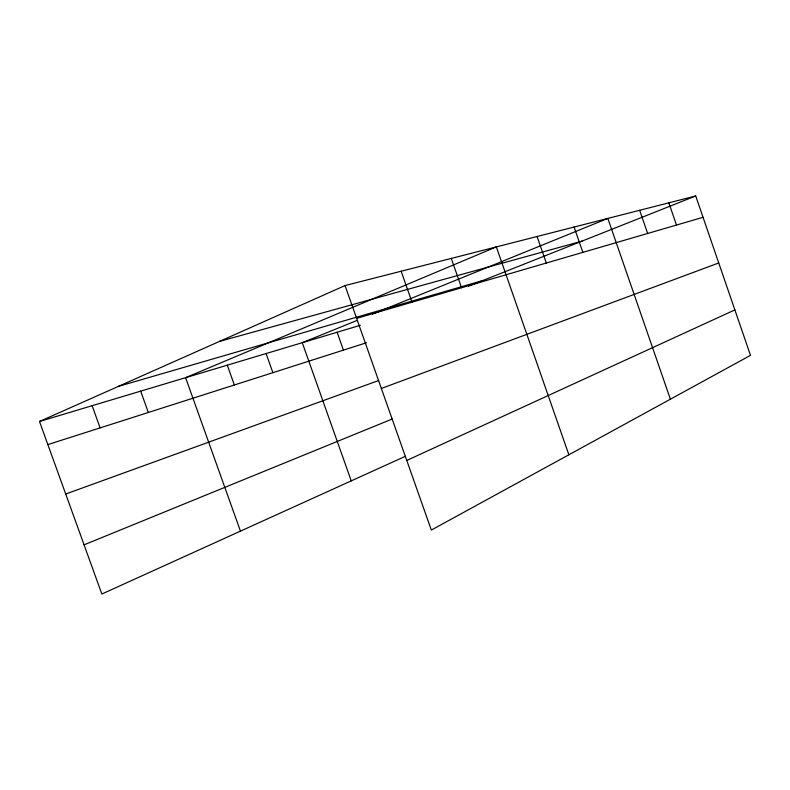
<?xml version="1.0" encoding="UTF-8"?>
<svg xmlns="http://www.w3.org/2000/svg" width="790" height="790" viewBox="0 0 790 790"><rect width="100%" height="100%" fill="white"/><g stroke="black" fill="none" stroke-linecap="round" stroke-linejoin="round"><path stroke-width="1.19" d="M406.761 460.442L734.878 309.897M405.339 456.324L101.851 594.031L39.5 421.485L345.052 285.565L695.714 195.969L750.5 355.352L431.33 530.07L345.052 285.565M356.557 320.622L302.274 342.692L351.244 480.873M372.396 314.183L607.836 218.415L670.394 399.207M84.076 544.833L392.186 419.036M468.391 286.257L695.714 195.969M381.363 388.463L718.742 262.961M65.718 494.026L378.598 380.543M47.854 444.592L366.54 342.741M39.5 421.485L360.378 325.273M356.626 318.35L703.051 217.309M118.401 386.389L482.828 280.519M219.561 341.389L582.042 241.118M92.124 405.704L100.113 427.894M140.679 391.149L148.322 412.479M227.293 365.178L234.353 384.987M240.456 531.137L185.601 377.679L496.337 246.905L568.869 454.783M266.092 353.545L272.886 372.673M337.113 332.254L343.433 350.128M401.142 271.227L412.025 302.195M451.268 258.419L461.538 287.748M574.083 227.046L582.862 252.366M537.072 236.496L546.305 263.031M639.663 210.288L647.662 233.465M668.844 202.833L676.497 225.051"/></g></svg>
